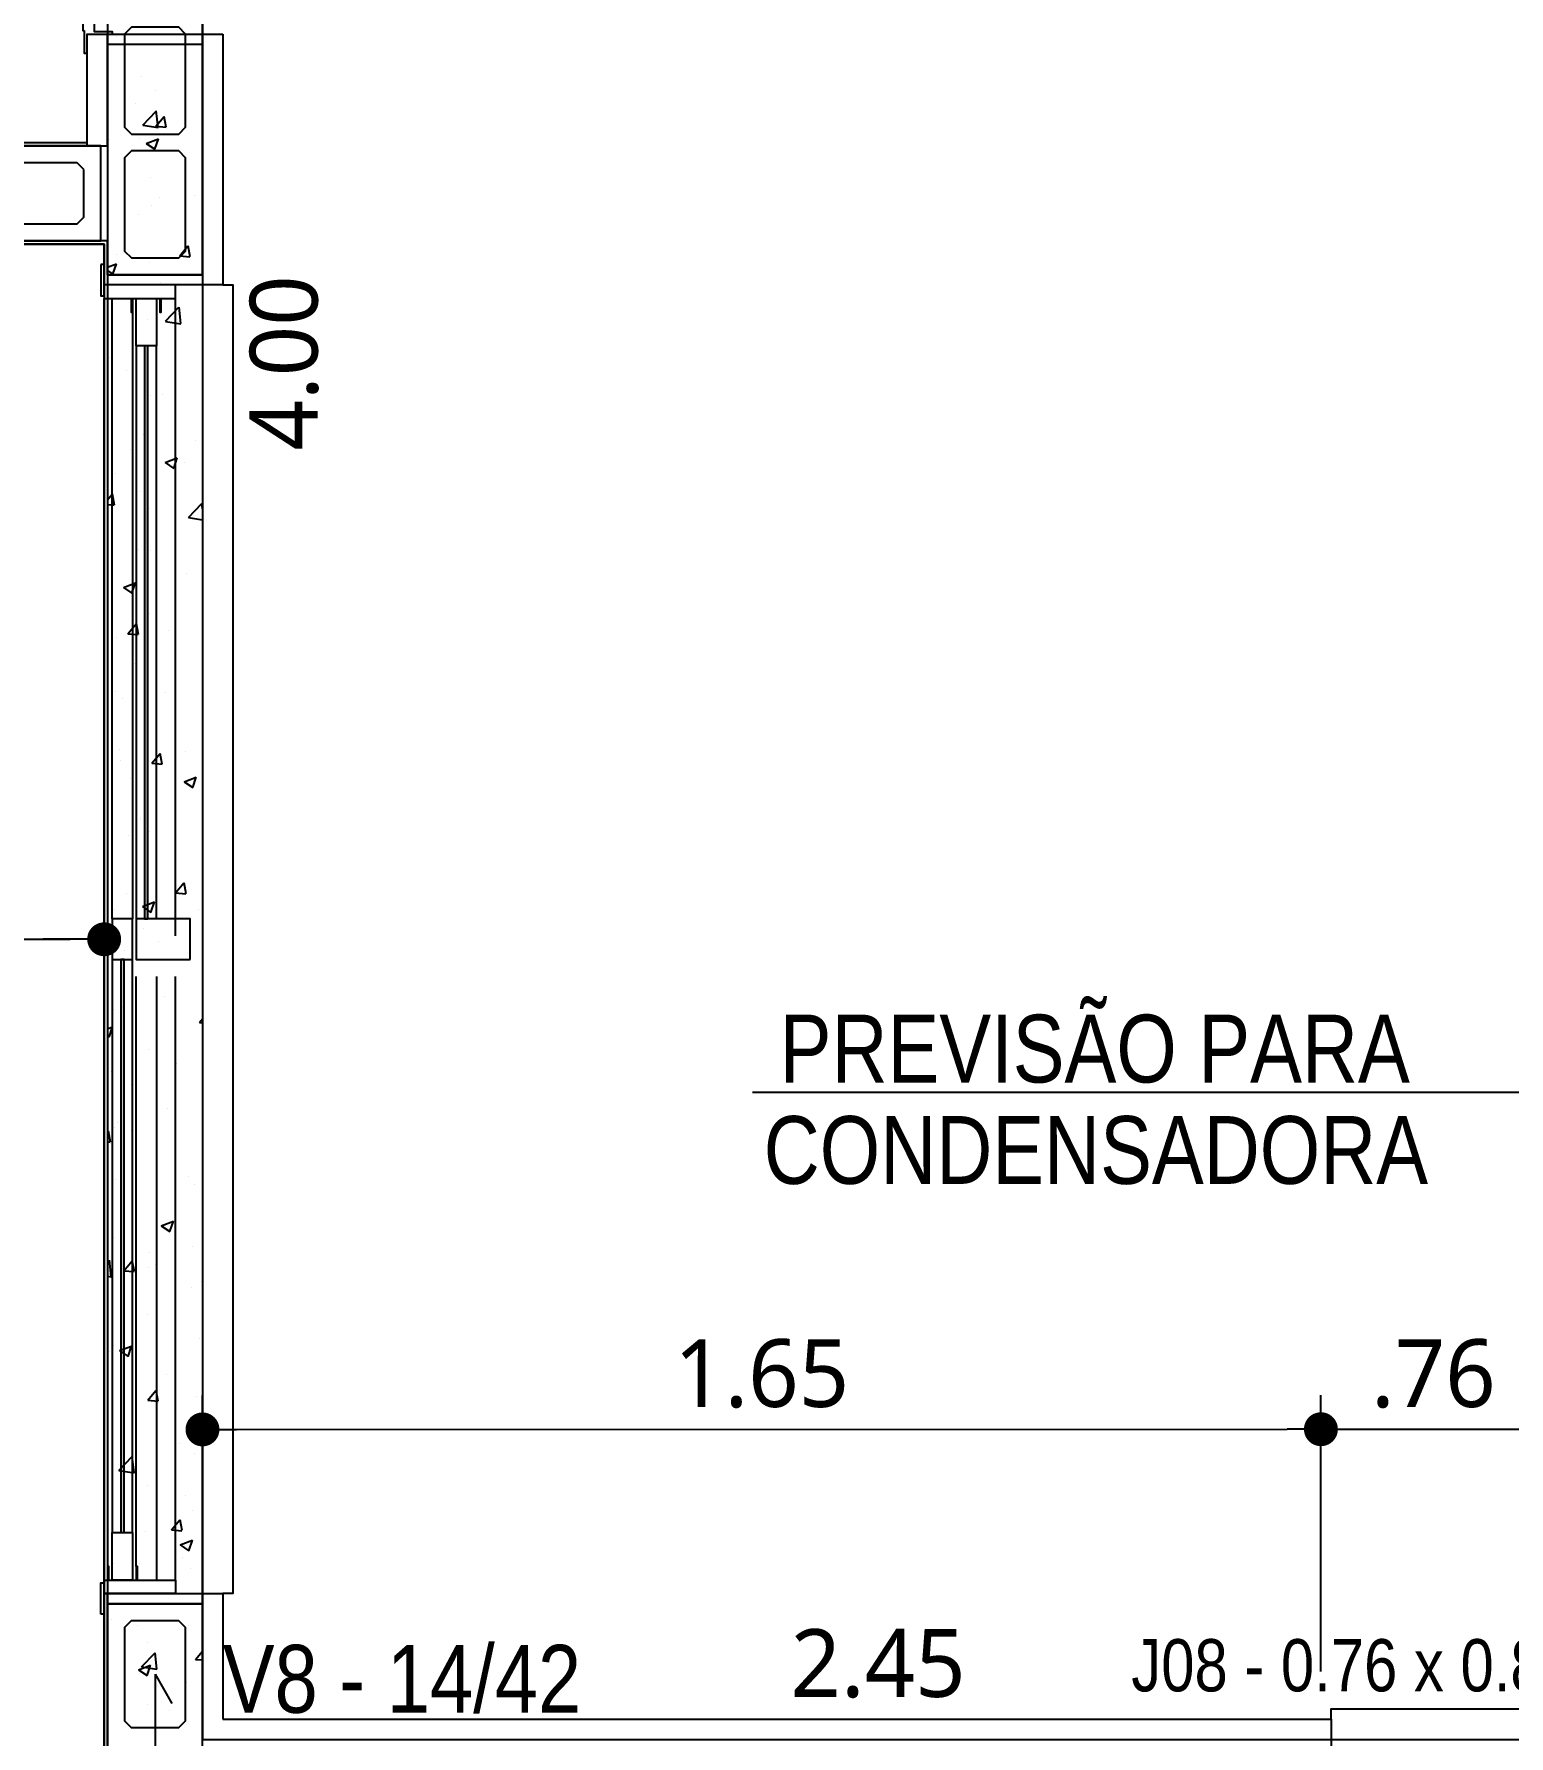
# Model space of a CAD drawing. Header units: millimetres. Extents: x -16.5 to 79.8, y -29.3 to 65.7.
# Drawn here: x 10.671 to 12.847, y -4.125 to -1.615 of the extents above; entities that cross this region are included whole.
import ezdxf

# ---------------------------------------------------------------- set-up
doc = ezdxf.new("R2010")
doc.units = ezdxf.units.MM
doc.header["$LTSCALE"] = 20
doc.header["$PDMODE"] = 35
doc.linetypes.add('HIDDEN', pattern=[0.375, 0.25, -0.125])
for name, color, linetype in [('00 - ARQ-STA - FOLHA', 5, 'Continuous'), ('ARQ-STA - COTAS_ALVENARIA', 1, 'Continuous'), ('ARQ-STA - JANELAS', 4, 'Continuous'), ('ARQ-STA - JANELAS_NOMENCLATURA', 4, 'Continuous'), ('ARQ-STA - PORTAS', 4, 'Continuous'), ('ARQ-STA - REVESTIMENTOS', 4, 'Continuous'), ('ARQ-STA - SHAFTS_E_ENCHIMENTOS_NOMENCLATURA', 1, 'Continuous'), ('ESTRUTURA - ARQ-STA - ALVENARIA_ESTRUTURAL', 5, 'Continuous'), ('ESTRUTURA - ARQ-STA - BLOCOS_ESTRUTURAIS', 250, 'Continuous'), ('ESTRUTURA - ARQ-STA - VIGAS', 4, 'HIDDEN')]:
    doc.layers.add(name, color=color, linetype=linetype)
doc.styles.add('COTAS', font='segoeuil.ttf')
doc.styles.add('PADRÃO', font='ARIALN.TTF')
doc.dimstyles.new('ARQ-ALV 1-50', dxfattribs={"dimscale": 0.5, "dimtxt": 0.2, "dimasz": 0.1, "dimexe": 0.1, "dimexo": 0.2, "dimgap": 0.06, "dimtad": 1, "dimzin": 4, "dimdsep": 46, "dimtxsty": 'COTAS', "dimblk": 'DOT', "dimcen": 0.9, "dimclrd": 250, "dimclre": 250, "dimclrt": 1, "dimadec": 0, "dimazin": 0, "dimtfac": 1, "dimtix": 1, "dimtmove": 1, "dimatfit": 3, "dimldrblk": 'OPEN90', "dimfxl": 0, "dimarcsym": 0})

# ---------------------------------------------------------------- blocks, each defined once
blk = doc.blocks.new('_Dot')
at = {"color": 0, "linetype": 'ByBlock', "lineweight": -2}
blk.add_line((-0.5, 0), (-1, 0), dxfattribs=at)
at = {"color": 0, "linetype": 'ByBlock', "const_width": 0.5}
blk.add_lwpolyline([(-0.25, 0, 1), (0.25, 0, 1)], format="xyb", close=True, dxfattribs=at)
blk = doc.blocks.new('*D563')
at = {"layer": '00 - ARQ-STA - FOLHA', "color": 250, "lineweight": -2, "transparency": 16777216}
for p, q in [((9.2996, -2.85), (9.2996, -2.9)), ((10.7749, -2.85), (10.7749, -2.9)), ((9.3496, -2.95), (10.7249, -2.95))]:
    blk.add_line(p, q, dxfattribs=at)
at = {"layer": 'Defpoints', "color": 0, "transparency": 16777216}
for p in [(9.2996, -2.95), (10.7749, -2.95), (10.7749, -2.95)]:
    blk.add_point(p, dxfattribs=at)
at = {"layer": '00 - ARQ-STA - FOLHA', "color": 250, "lineweight": -2, "transparency": 16777216, "xscale": 0.05, "yscale": 0.05, "zscale": 0.05, "rotation": 180}
blk.add_blockref('_Dot', (9.2996, -2.95), dxfattribs=at)
at = {"layer": '00 - ARQ-STA - FOLHA', "color": 250, "lineweight": -2, "transparency": 16777216, "xscale": 0.05, "yscale": 0.05, "zscale": 0.05}
blk.add_blockref('_Dot', (10.7749, -2.95), dxfattribs=at)
at = {"layer": '00 - ARQ-STA - FOLHA', "color": 1, "transparency": 16777216, "insert": (10.0372, -2.8681), "char_height": 0.1, "attachment_point": 5, "style": 'COTAS'}
blk.add_mtext('1.48', dxfattribs=at)
blk = doc.blocks.new('_Open90')
at = {"color": 0, "linetype": 'ByBlock', "lineweight": -2}
for p, q in [((0, 0), (-1, 0)), ((-0.5, 0.5), (0, 0)), ((0, 0), (-0.5, -0.5))]:
    blk.add_line(p, q, dxfattribs=at)

msp = doc.modelspace()

# ---------------------------------------------------------------- hatches: boundary and pattern name
at = {"layer": 'ARQ-STA - PORTAS', "true_color": 0xaeeae5}
h = msp.add_hatch(color=254, dxfattribs=at)
h.dxf.hatch_style = 1
h.paths.add_polyline_path([(10.8344, -2.075), (10.8344, -2.92), (10.8394, -2.92), (10.8394, -2.075)])
h.paths.add_polyline_path([(10.7994, -2.98), (10.7994, -3.825), (10.8044, -3.825), (10.8044, -2.98)])

# ---------------------------------------------------------------- linework, layer by layer
at = {"layer": '00 - ARQ-STA - FOLHA', "color": 6}
msp.add_line((10.7869, -2.95), (10.6847, -2.95), dxfattribs=at)
at = {"layer": '00 - ARQ-STA - FOLHA', "color": 251, "true_color": 0x636466}
msp.add_lwpolyline([(5.0749, -2.125), (5.4249, -2.125), (5.4249, -1.775), (8.9749, -1.775), (8.9749, -1.925), (10.7749, -1.925), (10.7748, -5.825), (13.4748, -5.825), (13.4748, -6.825), (7.0248, -6.825), (7.0248, -3.625), (5.0749, -3.625), (5.0749, -2.125)], dxfattribs=at)
at = {"layer": 'ARQ-STA - COTAS_ALVENARIA', "color": 250}
for p, q in [((10.9199, -4.03), (10.9198, -3.6228)), ((12.5694, -4.0297), (12.5693, -3.6225)), ((12.5694, -4.0297), (12.5694, -3.6225)), ((10.9699, -3.6728), (12.5194, -3.6726)), ((12.6194, -3.6725), (13.2795, -3.6725))]:
    msp.add_line(p, q, dxfattribs=at)
at = {"layer": 'ARQ-STA - JANELAS', "color": 1}
msp.add_lwpolyline([(10.7454, -1.6099), (10.7454, -1.6431), (10.7499, -1.6431), (10.7499, -1.615), (10.7871, -1.615), (10.7871, -1.612), (10.7607, -1.612), (10.7607, -1.5965), (10.7433, -1.5965), (10.7433, -1.6099)], close=True, dxfattribs=at)
at = {"layer": 'ARQ-STA - JANELAS', "color": 250}
msp.add_lwpolyline([(12.5844, -4.0999), (12.5844, -4.0849), (13.3144, -4.0849), (13.3144, -4.0999)], dxfattribs=at)
at = {"layer": 'ARQ-STA - PORTAS', "color": 1}
for points in [[(10.7699, -1.955), (10.7699, -2.001), (10.7749, -2.001), (10.7749, -1.955)], [(10.7749, -1.985), (10.7749, -2.005), (10.8799, -2.005), (10.8799, -1.985)], [(10.8519, -2.075), (10.8219, -2.075), (10.8219, -2.005), (10.8519, -2.005)], [(10.8169, -2.98), (10.8169, -2.92), (10.7869, -2.92), (10.7869, -2.98)], [(10.9019, -2.98), (10.9019, -2.92), (10.8219, -2.92), (10.8219, -2.98)], [(10.7869, -3.825), (10.8169, -3.825), (10.8169, -3.895), (10.7869, -3.895)], [(10.7699, -3.945), (10.7699, -3.899), (10.7749, -3.899), (10.7749, -3.945)], [(10.7749, -3.915), (10.7749, -3.895), (10.8799, -3.895), (10.8799, -3.915)]]:
    msp.add_lwpolyline(points, close=True, dxfattribs=at)
at = {"layer": 'ARQ-STA - PORTAS', "color": 250, "linetype": 'HIDDEN'}
for points in [[(10.7749, -3.895), (10.7749, -2.005)], [(10.7869, -2.92), (10.7869, -2.005)], [(10.8169, -2.005), (10.8169, -2.92)], [(10.8799, -2.9451), (10.8799, -2.005)], [(10.8219, -3.875), (10.8219, -3.0051)], [(10.8519, -3.0051), (10.8519, -3.895)], [(10.8799, -3.895), (10.8799, -3.0051)]]:
    msp.add_lwpolyline(points, dxfattribs=at)
at = {"layer": 'ARQ-STA - PORTAS'}
for points in [[(10.8149, -2.005), (10.8149, -2.025), (10.8169, -2.025), (10.8169, -2.005)], [(10.8569, -2.005), (10.8569, -2.025), (10.8589, -2.025), (10.8589, -2.005)], [(10.9499, -1.985), (10.9649, -1.985), (10.9649, -3.915), (10.9499, -3.915)], [(10.7819, -3.895), (10.7819, -3.875), (10.7799, -3.875), (10.7799, -3.895)], [(10.8239, -3.895), (10.8239, -3.875), (10.8219, -3.875), (10.8219, -3.895)]]:
    msp.add_lwpolyline(points, dxfattribs=at)
at = {"layer": 'ARQ-STA - PORTAS', "linetype": 'HIDDEN', "ltscale": 5}
for points in [[(10.8219, -2.075), (10.8219, -2.92)], [(10.8519, -2.92), (10.8519, -2.075)], [(10.7869, -2.98), (10.7869, -3.825)], [(10.8169, -3.825), (10.8169, -2.98)]]:
    msp.add_lwpolyline(points, dxfattribs=at)
at = {"layer": 'ARQ-STA - PORTAS', "color": 250}
for points in [[(10.8344, -2.075), (10.8344, -2.92), (10.8394, -2.92), (10.8394, -2.075)], [(10.7994, -2.98), (10.7994, -3.825), (10.8044, -3.825), (10.8044, -2.98)]]:
    msp.add_lwpolyline(points, close=True, dxfattribs=at)
at = {"layer": 'ARQ-STA - REVESTIMENTOS'}
for p, q in [((10.7499, -1.78), (10.7498, -1.615)), ((10.7498, -1.615), (10.9498, -1.615)), ((10.7799, -1.63), (10.7799, -1.615)), ((10.9199, -1.63), (10.9199, -1.615)), ((10.9498, -1.615), (10.9498, -1.985)), ((8.9749, -1.775), (10.7499, -1.775)), ((10.7749, -1.925), (8.9749, -1.925)), ((10.7748, -1.985), (10.7749, -1.925)), ((10.7799, -1.97), (10.7799, -1.985)), ((10.9199, -1.97), (10.9199, -1.985)), ((10.9498, -1.985), (10.7748, -1.985)), ((10.7748, -5.825), (10.7748, -3.915)), ((10.7748, -3.915), (10.9498, -3.915)), ((10.7798, -3.93), (10.7798, -3.915)), ((10.9198, -3.93), (10.9198, -3.915)), ((10.9498, -3.915), (10.9498, -4.1)), ((10.9498, -4.1), (12.5844, -4.1)), ((12.5844, -4.1), (12.5844, -4.3))]:
    msp.add_line(p, q, dxfattribs=at)
at = {"layer": 'ARQ-STA - SHAFTS_E_ENCHIMENTOS_NOMENCLATURA', "color": 4}
msp.add_line((11.7309, -3.1755), (12.8979, -3.1755), dxfattribs=at)
at = {"layer": 'ESTRUTURA - ARQ-STA - ALVENARIA_ESTRUTURAL'}
for p, q in [((10.78, -1.6301), (10.92, -1.6301)), ((10.78, -1.78), (10.78, -1.6301)), ((10.92, -1.6301), (10.92, -1.97)), ((8.98, -1.78), (10.78, -1.78)), ((10.78, -1.92), (8.98, -1.92)), ((10.78, -1.97), (10.78, -1.92)), ((10.92, -1.97), (10.78, -1.97)), ((10.7799, -5.82), (10.7799, -3.93)), ((10.7799, -3.93), (10.9199, -3.93)), ((10.9199, -3.93), (10.9199, -4.13))]:
    msp.add_line(p, q, dxfattribs=at)
at = {"layer": 'ESTRUTURA - ARQ-STA - BLOCOS_ESTRUTURAIS'}
for q in [(10.8499, -4.3662), (10.8749, -4.077)]:
    msp.add_line((10.8499, -4.0337), q, dxfattribs=at)
for points in [[(10.78, -1.58), (10.78, -1.97), (10.92, -1.97), (10.92, -1.58), (10.78, -1.58)], [(10.815, -1.605), (10.805, -1.615), (10.805, -1.7525), (10.815, -1.7625), (10.885, -1.7625), (10.895, -1.7525), (10.895, -1.615), (10.885, -1.605), (10.815, -1.605)], [(10.77, -1.78), (10.38, -1.78), (10.38, -1.92), (10.77, -1.92), (10.77, -1.78)], [(10.745, -1.815), (10.735, -1.805), (10.5975, -1.805), (10.5875, -1.815), (10.5875, -1.885), (10.5975, -1.895), (10.735, -1.895), (10.745, -1.885), (10.745, -1.815)], [(10.815, -1.7875), (10.805, -1.7975), (10.805, -1.935), (10.815, -1.945), (10.885, -1.945), (10.895, -1.935), (10.895, -1.7975), (10.885, -1.7875), (10.815, -1.7875)], [(10.9199, -4.47), (10.9199, -3.93), (10.7799, -3.93), (10.7799, -4.47), (10.9199, -4.47)], [(10.8849, -4.1125), (10.8949, -4.1025), (10.8949, -3.965), (10.8849, -3.955), (10.8149, -3.955), (10.8049, -3.965), (10.8049, -4.1025), (10.8149, -4.1125), (10.8849, -4.1125)]]:
    msp.add_lwpolyline(points, dxfattribs=at)
at = {"layer": 'ESTRUTURA - ARQ-STA - VIGAS', "color": 74, "linetype": 'Continuous'}
for p, q in [((10.7902, -1.6167), (10.7902, -1.6167)), ((10.7934, -1.6191), (10.7934, -1.6191)), ((10.8302, -1.6771), (10.8302, -1.6771)), ((10.8938, -1.6688), (10.8938, -1.6688)), ((10.8508, -1.6982), (10.8508, -1.6982)), ((10.8217, -1.7174), (10.8217, -1.7174)), ((10.8318, -1.7492), (10.8515, -1.7286)), ((10.8544, -1.7527), (10.8516, -1.7285)), ((10.8318, -1.7493), (10.8544, -1.7528)), ((10.851, -1.7511), (10.8633, -1.7365)), ((10.851, -1.7511), (10.8662, -1.7524)), ((10.8665, -1.7524), (10.8636, -1.7365)), ((10.7829, -1.7706), (10.7829, -1.7706)), ((10.827, -1.769), (10.827, -1.769)), ((10.837, -1.7763), (10.8548, -1.7695)), ((10.837, -1.7763), (10.8496, -1.7848)), ((10.8496, -1.7848), (10.8548, -1.7695)), ((10.8477, -1.7827), (10.8477, -1.7827)), ((10.8438, -1.8264), (10.8438, -1.8264)), ((10.8563, -1.8565), (10.8563, -1.8565)), ((10.9079, -1.853), (10.9079, -1.853)), ((10.8258, -1.8813), (10.8258, -1.8813)), ((10.8446, -1.8673), (10.8446, -1.8673)), ((10.8863, -1.9422), (10.8985, -1.9276)), ((10.9018, -1.9434), (10.8988, -1.9275)), ((10.7799, -1.9587), (10.793, -1.9537)), ((10.7878, -1.969), (10.793, -1.9537)), ((10.7895, -1.9567), (10.7895, -1.9567)), ((10.7926, -1.9407), (10.7926, -1.9407)), ((10.8415, -1.9518), (10.8415, -1.9518)), ((10.8863, -1.9422), (10.9014, -1.9435)), ((10.7799, -1.9637), (10.7878, -1.969)), ((10.8573, -1.9821), (10.8573, -1.9821)), ((10.8654, -2.0386), (10.8852, -2.018)), ((10.8881, -2.0421), (10.8853, -2.018)), ((10.8384, -2.0364), (10.8384, -2.0364)), ((10.8655, -2.0388), (10.8881, -2.0423)), ((10.8831, -2.0357), (10.8831, -2.0357)), ((10.7822, -2.0923), (10.7822, -2.0923)), ((10.8079, -2.1119), (10.8079, -2.1119)), ((10.8354, -2.1209), (10.8354, -2.1209)), ((10.8799, -2.1275), (10.8799, -2.1275)), ((10.8163, -2.1359), (10.8163, -2.1359)), ((10.843, -2.148), (10.843, -2.148)), ((10.8614, -2.146), (10.8614, -2.146)), ((10.8323, -2.2055), (10.8323, -2.2055)), ((10.813, -2.2277), (10.813, -2.2277)), ((10.9092, -2.215), (10.9092, -2.215)), ((10.865, -2.247), (10.8828, -2.2401)), ((10.865, -2.247), (10.8776, -2.2555)), ((10.8776, -2.2555), (10.8828, -2.2401)), ((10.8929, -2.2467), (10.8929, -2.2467)), ((10.7919, -2.2624), (10.7919, -2.2624)), ((10.7799, -2.302), (10.7868, -2.2938)), ((10.7799, -2.3088), (10.7897, -2.3097)), ((10.7901, -2.3096), (10.7871, -2.2937)), ((10.8292, -2.2901), (10.8292, -2.2901)), ((10.8991, -2.3281), (10.9189, -2.3075)), ((10.9199, -2.3153), (10.919, -2.3075)), ((10.8424, -2.3152), (10.8424, -2.3152)), ((10.8992, -2.3282), (10.9199, -2.3314)), ((10.8261, -2.3746), (10.8261, -2.3746)), ((10.8435, -2.3765), (10.8435, -2.3765)), ((10.7814, -2.4139), (10.7814, -2.4139)), ((10.8032, -2.4311), (10.821, -2.4243)), ((10.8032, -2.4312), (10.8158, -2.4397)), ((10.8158, -2.4397), (10.821, -2.4243)), ((10.897, -2.4106), (10.897, -2.4106)), ((10.823, -2.4592), (10.823, -2.4592)), ((10.8423, -2.4697), (10.8423, -2.4697)), ((10.7929, -2.5056), (10.7929, -2.5056)), ((10.8098, -2.4994), (10.8221, -2.4848)), ((10.8098, -2.4994), (10.825, -2.5007)), ((10.8253, -2.5007), (10.8224, -2.4848)), ((10.8692, -2.4945), (10.8692, -2.4945)), ((10.8199, -2.5437), (10.8199, -2.5437)), ((10.7911, -2.584), (10.7911, -2.584)), ((10.8024, -2.5946), (10.8024, -2.5946)), ((10.866, -2.5863), (10.866, -2.5863)), ((10.8168, -2.6283), (10.8168, -2.6283)), ((10.8791, -2.6411), (10.8791, -2.6411)), ((10.797, -2.6695), (10.797, -2.6695)), ((10.8451, -2.6905), (10.8573, -2.6759)), ((10.8606, -2.6917), (10.8576, -2.6758)), ((10.8953, -2.6738), (10.8953, -2.6738)), ((10.7991, -2.6865), (10.7991, -2.6865)), ((10.8451, -2.6905), (10.8602, -2.6918)), ((10.7807, -2.7355), (10.7807, -2.7355)), ((10.8137, -2.7128), (10.8137, -2.7128)), ((10.893, -2.7176), (10.9108, -2.7108)), ((10.893, -2.7176), (10.9056, -2.7261)), ((10.9057, -2.7261), (10.9108, -2.7108)), ((10.8285, -2.7702), (10.8285, -2.7702)), ((10.8285, -2.774), (10.8285, -2.774)), ((10.8106, -2.7974), (10.8106, -2.7974)), ((10.8415, -2.7913), (10.8415, -2.7913)), ((10.8076, -2.8819), (10.8076, -2.8819)), ((10.8803, -2.8815), (10.8925, -2.8669)), ((10.8803, -2.8815), (10.8955, -2.8829)), ((10.8958, -2.8828), (10.8929, -2.8669)), ((10.7904, -2.9056), (10.7904, -2.9056)), ((10.8312, -2.9018), (10.849, -2.895)), ((10.8312, -2.9018), (10.8438, -2.9103)), ((10.8439, -2.9103), (10.849, -2.895)), ((10.9147, -2.9058), (10.9147, -2.9058)), ((10.8326, -2.9341), (10.8326, -2.9341)), ((10.8553, -2.9532), (10.8553, -2.9532)), ((10.9189, -2.9448), (10.9189, -2.9448)), ((10.8045, -2.9665), (10.8045, -2.9665)), ((10.8641, -3.0349), (10.8641, -3.0349)), ((10.7799, -3.0572), (10.7799, -3.0572)), ((10.7885, -3.0534), (10.7885, -3.0534)), ((10.8014, -3.051), (10.8014, -3.051)), ((10.8521, -3.045), (10.8521, -3.045)), ((10.7799, -3.082), (10.7872, -3.0791)), ((10.7821, -3.0945), (10.7872, -3.0792)), ((10.9155, -3.0726), (10.9199, -3.0674)), ((10.9155, -3.0726), (10.9199, -3.073)), ((10.7799, -3.093), (10.782, -3.0945)), ((10.7983, -3.1356), (10.7983, -3.1356)), ((10.8408, -3.113), (10.8408, -3.113)), ((10.8814, -3.1325), (10.8814, -3.1325)), ((10.7852, -3.1452), (10.7852, -3.1452)), ((10.8147, -3.1647), (10.8147, -3.1647)), ((10.8682, -3.1988), (10.8682, -3.1988)), ((10.7799, -3.2342), (10.7808, -3.2331)), ((10.7841, -3.249), (10.7812, -3.233)), ((10.7896, -3.2273), (10.7896, -3.2273)), ((10.7952, -3.2202), (10.7952, -3.2202)), ((10.8146, -3.2327), (10.8146, -3.2327)), ((10.7799, -3.2487), (10.7838, -3.249)), ((10.7921, -3.3047), (10.7921, -3.3047)), ((10.8997, -3.2995), (10.8997, -3.2995)), ((10.9082, -3.3118), (10.9082, -3.3118)), ((10.8592, -3.3724), (10.877, -3.3656)), ((10.8592, -3.3724), (10.8719, -3.381)), ((10.8719, -3.381), (10.877, -3.3656)), ((10.789, -3.3893), (10.789, -3.3893)), ((10.8414, -3.412), (10.8414, -3.412)), ((10.905, -3.4036), (10.905, -3.4036)), ((10.7799, -3.4261), (10.7825, -3.4233)), ((10.7854, -3.4474), (10.7826, -3.4233)), ((10.8038, -3.4388), (10.8161, -3.4242)), ((10.8194, -3.44), (10.8164, -3.4241)), ((10.84, -3.4346), (10.84, -3.4346)), ((10.8503, -3.4293), (10.8503, -3.4293)), ((10.7799, -3.4467), (10.7854, -3.4476)), ((10.8038, -3.4388), (10.819, -3.4401)), ((10.9038, -3.4634), (10.9038, -3.4634)), ((10.9179, -3.4548), (10.9179, -3.4548)), ((10.7859, -3.4738), (10.7859, -3.4738)), ((10.8382, -3.5038), (10.8382, -3.5038)), ((10.7829, -3.5584), (10.7829, -3.5584)), ((10.7889, -3.5489), (10.7889, -3.5489)), ((10.7974, -3.5566), (10.8152, -3.5498)), ((10.7974, -3.5566), (10.8101, -3.5651)), ((10.7997, -3.5584), (10.7997, -3.5584)), ((10.8101, -3.5651), (10.8152, -3.5498)), ((10.9148, -3.5393), (10.9148, -3.5393)), ((10.8675, -3.5913), (10.8675, -3.5913)), ((10.8391, -3.6298), (10.8513, -3.6152)), ((10.8391, -3.6298), (10.8543, -3.6311)), ((10.8546, -3.6311), (10.8517, -3.6152)), ((10.9117, -3.6239), (10.9117, -3.6239)), ((10.7964, -3.7334), (10.8162, -3.7128)), ((10.8007, -3.6915), (10.8007, -3.6915)), ((10.8191, -3.7369), (10.8163, -3.7128)), ((10.8859, -3.6939), (10.8859, -3.6939)), ((10.9086, -3.7084), (10.9086, -3.7084)), ((10.7965, -3.7335), (10.8191, -3.737)), ((10.8038, -3.7223), (10.8038, -3.7223)), ((10.8393, -3.7562), (10.8393, -3.7562)), ((10.8943, -3.7705), (10.8943, -3.7705)), ((10.8743, -3.8209), (10.8866, -3.8063)), ((10.8898, -3.8221), (10.8869, -3.8062)), ((10.9055, -3.793), (10.9055, -3.793)), ((10.8353, -3.823), (10.8353, -3.823)), ((10.8743, -3.8209), (10.8895, -3.8222)), ((10.8872, -3.8431), (10.905, -3.8362)), ((10.8999, -3.8516), (10.905, -3.8363)), ((10.8872, -3.8431), (10.8999, -3.8516)), ((10.8911, -3.8623), (10.8911, -3.8623)), ((10.7882, -3.8705), (10.7882, -3.8705)), ((10.8275, -3.8707), (10.8275, -3.8707)), ((10.9024, -3.8776), (10.9024, -3.8776)), ((10.7859, -3.9528), (10.7859, -3.9528)), ((10.8243, -3.9625), (10.8243, -3.9625)), ((10.8993, -3.9621), (10.8993, -3.9621)), ((10.8394, -3.9869), (10.8394, -3.9869)), ((10.8301, -4.0229), (10.8499, -4.0023)), ((10.8527, -4.0264), (10.8499, -4.0022)), ((10.9096, -4.0119), (10.9199, -3.9996)), ((10.9096, -4.0119), (10.9199, -4.0128)), ((10.8254, -4.0273), (10.8432, -4.0204)), ((10.8254, -4.0273), (10.8381, -4.0358)), ((10.8301, -4.023), (10.8527, -4.0265)), ((10.8381, -4.0358), (10.8432, -4.0204)), ((10.8536, -4.05), (10.8536, -4.05)), ((10.8962, -4.0467), (10.8962, -4.0467)), ((10.8385, -4.0779), (10.8385, -4.0779)), ((10.8709, -4.0877), (10.8709, -4.0877))]:
    msp.add_line(p, q, dxfattribs=at)
at = {"layer": 'ESTRUTURA - ARQ-STA - VIGAS', "color": 1}
for points in [[(10.9199, -0.07), (10.7799, -0.07), (10.7799, -1.97), (10.9199, -1.97), (10.9199, -0.12)], [(13.4299, -0.07), (13.5699, -0.07), (13.5699, -4.13), (13.5699, -4.27), (10.7799, -4.27), (10.7799, -3.93), (10.9199, -3.93), (10.9199, -4.13), (13.4299, -4.13), (13.4299, -0.07), (13.5699, -0.07)], [(13.4299, -0.07), (10.9199, -0.07), (10.9199, -4.13), (13.4299, -4.13), (13.4299, -0.07)], [(10.7799, -1.97), (10.7799, -3.93)]]:
    msp.add_lwpolyline(points, dxfattribs=at)

# ---------------------------------------------------------------- block references
at = {"layer": 'ARQ-STA - COTAS_ALVENARIA', "color": 250, "xscale": 0.05, "yscale": 0.05, "zscale": 0.05}
for p, rotation in [((10.9199, -3.6728), 180.009545443334), ((12.5694, -3.6725), 0.009545443334025301), ((12.5694, -3.6725), 180.0000000000004)]:
    msp.add_blockref('_Dot', p, dxfattribs=dict(at, rotation=rotation))

# ---------------------------------------------------------------- texts
at = {"layer": 'ARQ-STA - COTAS_ALVENARIA', "color": 1, "char_height": 0.1, "attachment_point": 5, "style": 'COTAS'}
for s, insert, rotation in [('4.00', (11.0407, -2.1), 89.9994), ('1.65', (11.7446, -3.5907), 0.0095)]:
    msp.add_mtext(s, dxfattribs=dict(at, insert=insert, rotation=rotation))
for s, insert in [('.76', (12.7353, -3.5908)), ('2.45', (11.9163, -4.0183))]:
    msp.add_mtext(s, dxfattribs=dict(at, insert=insert))
at = {"layer": 'ARQ-STA - JANELAS_NOMENCLATURA', "color": 1, "style": 'PADRÃO'}
msp.add_text('J08 - 0.76 x 0.81 x 1.60', height=0.077, dxfattribs=at).set_placement((12.2898, -4.0591))
at = {"layer": 'ARQ-STA - SHAFTS_E_ENCHIMENTOS_NOMENCLATURA', "color": 2, "style": 'PADRÃO'}
for s, p in [('PREVISÃO PARA', (11.7712, -3.1612)), ('CONDENSADORA', (11.7476, -3.3107))]:
    msp.add_text(s, height=0.1, dxfattribs=at).set_placement(p)
at = {"layer": 'ESTRUTURA - ARQ-STA - VIGAS', "color": 1, "style": 'PADRÃO'}
msp.add_text('V8 - 14/42', height=0.1, dxfattribs=at).set_placement((10.9498, -4.0906))

# ---------------------------------------------------------------- dimensions: what is measured, and where the dimension line sits
at = {"layer": '00 - ARQ-STA - FOLHA', "color": 6}
dim = msp.add_linear_dim(base=(10.7749, -2.95), p1=(9.2996, -2.95), p2=(10.7749, -2.95), dimstyle='ARQ-ALV 1-50', override={"dimarcsym": 2}, dxfattribs=at)
dim.commit()
dim.dimension.update_dxf_attribs({"geometry": '*D563', "text_midpoint": (10.0372, -2.8681)})

doc.saveas('drawing.dxf')
